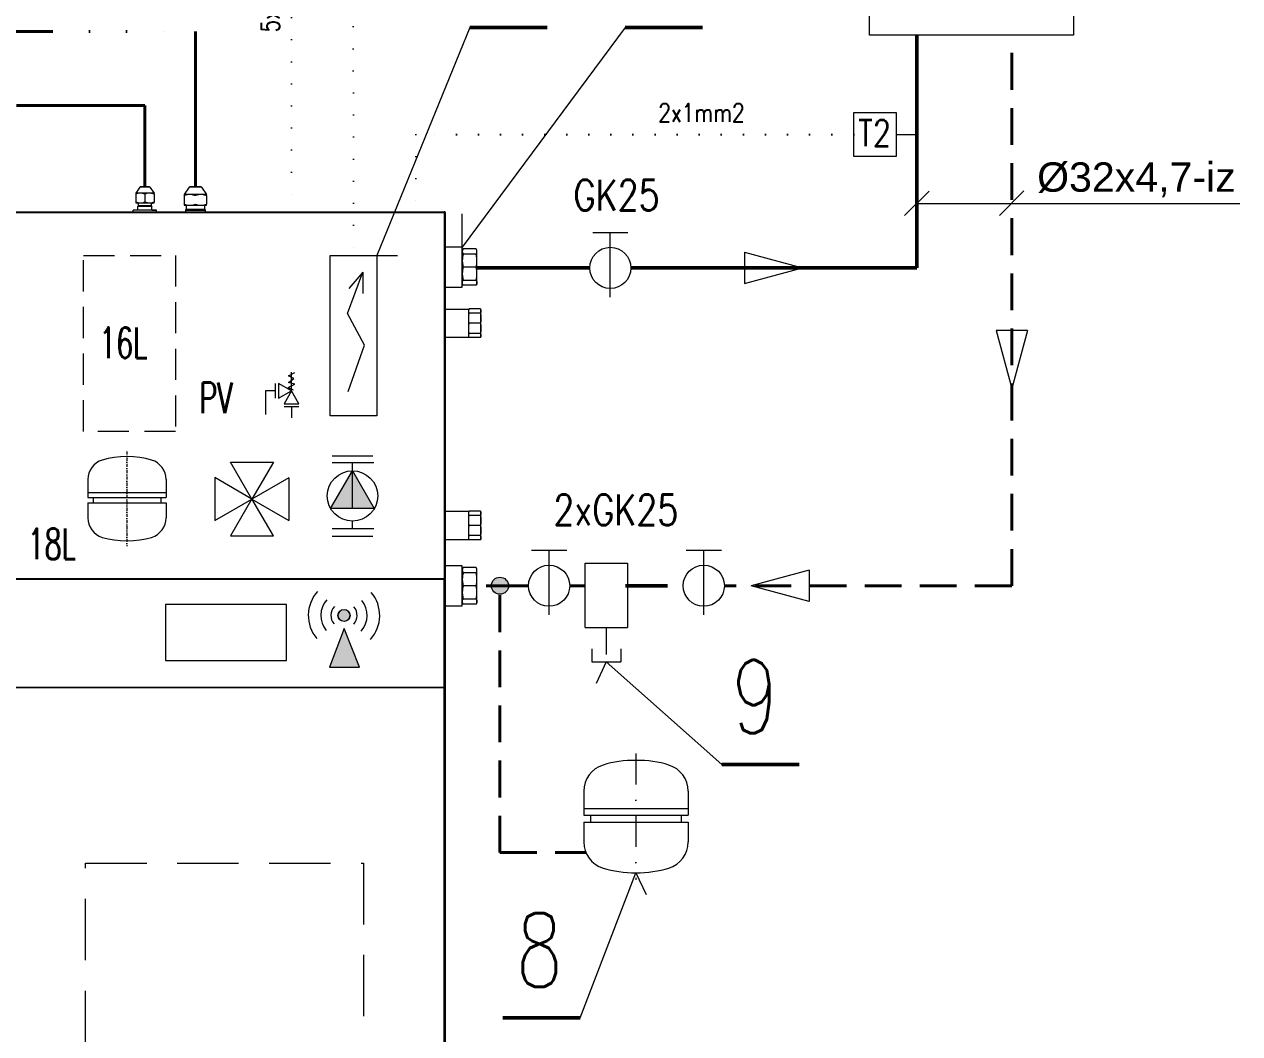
# Model space of a CAD drawing. Header units: millimetres. Extents: x -9498 to 115159, y -2045 to 31741.
# Drawn here: x 50408 to 55368, y 4634 to 8755 of the extents above; entities that cross this region are included whole.
import ezdxf

# ---------------------------------------------------------------- set-up
doc = ezdxf.new("R2010")
doc.units = ezdxf.units.MM
for name, pattern in [('ACAD_ISO06W100', [36, 24, -3, 0, -3, 0, -3, 0, -3]), ('ACAD_ISO07W100', [3, 0, -3]), ('ACAD_ISO11W100', [33, 12, -3, 12, -3, 0, -3]), ('DASH', [75, 50, -25]), ('DASHDOT2', [12.7, 6.35, -3.175, 0, -3.175]), ('DASHED2', [9.525, 6.35, -3.175]), ('ČÁRKOVANÁ3', [7.5, 5, -2.5])]:
    doc.linetypes.add(name, pattern=pattern)
for name, color, linetype, lineweight in [('ARMATURY', 7, 'Continuous', 9), ('H____ZEICHNEN', 7, 'Continuous', 9), ('PISMO-R', 6, 'Continuous', 9), ('PRIEČKY', 7, 'Continuous', 9), ('SPIATOCKA', 5, 'DASHED2', 50), ('STENY', 7, 'Continuous', 9), ('TENKE', 7, 'Continuous', 9), ('vyk-privod', 1, 'Continuous', 50), ('vyk-tc-privod', 175, 'ACAD_ISO06W100', 40), ('vyk-tc-vratka', 30, 'ACAD_ISO11W100', 40), ('vyk-vratka_35°C', 132, 'DASH', 40), ('vyk_POPIS', 7, 'Continuous', 20)]:
    doc.layers.add(name, color=color, linetype=linetype, lineweight=lineweight)
doc.layers.add('PDF2_Geometry', color=7, linetype='Continuous')
doc.layers.add('vyk--TEXT', color=7, linetype='Continuous')
doc.styles.add('ARIAL', font='arial.ttf')
doc.styles.add('ROMANS', font='romans.shx', dxfattribs={"width": 0.65, "height": 100})
doc.styles.add('STYLE4', font='romans.shx', dxfattribs={"width": 0.75, "height": 125})
doc.styles.add('TEXT125', font='romans.shx', dxfattribs={"width": 0.8, "height": 100})

# ---------------------------------------------------------------- blocks, each defined once
blk = doc.blocks.new('predny pohľad 151-A')
at = {"layer": 'PDF2_Geometry', "lineweight": 13}
for points in [[(9772.7, 8562.5), (9772.7, 8561.7), (9773.7, 8561.7), (9773.7, 8562.5), (9773.2, 8562.5), (9772.8, 8562.5), (9772.7, 8562.5), (9772.7, 9060.8), (9772.7, 9061.6), (9773.7, 9061.6), (9773.7, 9060.8), (10372, 9060.8), (10372, 8562.5), (9773.7, 8562.5), (9773.7, 9060.8), (9773.2, 9060.8), (9772.8, 9060.8), (9772.7, 9060.8)], [(9773.7, 9060.8), (9773.7, 9061.3), (9773.7, 9061.6), (9773.7, 9061.8), (10372, 9061.8), (10372, 9061.6), (10372, 9061.3), (10372, 9060.8)], [(10372, 9061.8), (10372, 9061.8)], [(10373, 9060.8), (10373, 8562.5), (10372.9, 8562.5), (10372.5, 8562.5), (10372, 8562.5), (10372, 8561.7), (10373, 8561.7), (10373, 8562.5)], [(10372, 9060.8), (10372, 9060.8)], [(10372, 9060.8), (10372, 9060.8)], [(10372, 9060.8), (10372, 9060.8)], [(10373, 8959.5), (10396.4, 8959.5), (10396.4, 8959.6), (10396.4, 8960), (10396.4, 8960.4), (10396.4, 8961.1), (10396.4, 8962.1), (10396.4, 8963.2), (10396.4, 8964.4), (10396.4, 8965.8), (10396.4, 8967.4), (10396.4, 8969.2), (10396.4, 8971.1), (10396.4, 8973), (10396.4, 8975.1), (10396.4, 8977.3), (10396.4, 8979.6), (10396.4, 8981.8), (10396.4, 8984.2), (10396.4, 8986.6), (10396.4, 8988.9), (10396.4, 8991.2), (10396.4, 8993.5), (10396.4, 8995.8), (10396.4, 8998), (10396.4, 9000.1), (10396.4, 9002), (10396.4, 9003.9), (10396.4, 9005.6), (10396.4, 9007.3), (10396.4, 9008.7), (10396.4, 9010), (10396.4, 9011), (10396.4, 9011.9), (10396.4, 9012.7), (10396.4, 9013.2), (10396.4, 9013.5), (10396.4, 9013.6), (10373, 9013.6)], [(10415.4, 8961.8), (10397.6, 8961.8), (10397.1, 8962.8), (10396.7, 8963.9), (10396.5, 8965.4), (10396.6, 8966.3), (10396.8, 8967.2), (10397.2, 8968.2), (10397.6, 8969), (10415.4, 8969), (10416, 8968), (10416.4, 8966.9), (10416.5, 8965.4), (10416.5, 8964.5), (10416.3, 8963.6), (10415.9, 8962.6), (10415.4, 8961.8), (10416.5, 8963.6), (10416.5, 8963.8), (10416.5, 8964.1), (10416.5, 8964.6), (10416.5, 8965.4), (10416.5, 8966.4), (10416.5, 8967.5), (10416.5, 8968.9), (10416.5, 8970.4), (10416.5, 8972), (10416.5, 8973.9), (10416.5, 8975.8), (10416.5, 8977.9), (10416.5, 8980), (10416.5, 8982.2), (10416.5, 8984.4), (10416.5, 8986.7), (10416.5, 8988.9), (10416.5, 8991.1), (10416.5, 8993.3), (10416.5, 8995.5), (10416.5, 8997.5), (10416.5, 8999.4), (10416.5, 9001.2), (10416.5, 9002.9), (10416.5, 9004.5), (10416.5, 9005.8), (10416.5, 9007), (10416.5, 9007.9), (10416.5, 9008.7), (10416.5, 9009.2), (10416.5, 9009.6), (10416.5, 9009.7), (10415.4, 9011.6)], [(10397.6, 9011.6), (10396.5, 9009.7), (10396.5, 9009.6), (10396.5, 9009.2), (10396.5, 9008.7), (10396.5, 9007.9), (10396.5, 9007), (10396.5, 9005.8), (10396.5, 9004.5), (10396.5, 9002.9), (10396.5, 9001.2), (10396.5, 8999.4), (10396.5, 8997.5), (10396.5, 8995.5), (10396.5, 8993.3), (10396.5, 8991.1), (10396.5, 8988.9), (10396.5, 8986.7), (10396.5, 8984.4), (10396.5, 8982.2), (10396.5, 8980), (10396.5, 8977.9), (10396.5, 8975.8), (10396.5, 8973.9), (10396.5, 8972), (10396.5, 8970.4), (10396.5, 8968.9), (10396.5, 8967.5), (10396.5, 8966.4), (10396.5, 8965.4), (10396.5, 8964.6), (10396.5, 8964.1), (10396.5, 8963.8), (10396.5, 8963.6), (10397.6, 8961.8)], [(10415.4, 9004.3), (10415.9, 9005.2), (10416.3, 9006.1), (10416.5, 9007), (10416.5, 9007.9), (10416.4, 9009.4), (10416, 9010.5), (10415.4, 9011.6), (10397.6, 9011.6), (10397.2, 9010.7), (10396.8, 9009.8), (10396.6, 9008.8), (10396.5, 9007.9), (10396.7, 9006.4), (10397.1, 9005.3), (10397.6, 9004.3)], [(10396.5, 9000.7), (10396.4, 9000.7)], [(10415.4, 8986.7), (10415.9, 8988.8), (10416.3, 8991), (10416.5, 8993.2), (10416.5, 8995.5), (10416.4, 8999.1), (10416, 9001.7), (10415.4, 9004.3), (10397.6, 9004.3), (10397.2, 9002.1), (10396.8, 8999.9), (10396.6, 8997.7), (10396.5, 8995.5), (10396.7, 8991.8), (10397.1, 8989.2), (10397.6, 8986.7)], [(10416.5, 9007.6), (10415.5, 9007.6)], [(10415.4, 8969), (10415.9, 8971.2), (10416.3, 8973.4), (10416.5, 8975.6), (10416.5, 8977.9), (10416.4, 8981.5), (10416, 8984.1), (10415.4, 8986.7), (10397.6, 8986.7), (10397.2, 8984.5), (10396.8, 8982.3), (10396.6, 8980.1), (10396.5, 8977.9), (10396.7, 8974.2), (10397.1, 8971.6), (10397.6, 8969)], [(10396.4, 8972.6), (10396.5, 8972.6)], [(10416.5, 8965.7), (10415.5, 8965.7)], [(10373, 8891.1), (10405.4, 8891.1), (10405.4, 8891.2), (10405.4, 8891.5), (10405.4, 8892), (10405.4, 8892.7), (10405.4, 8893.6), (10405.4, 8894.7), (10405.4, 8896), (10405.4, 8897.4), (10405.4, 8898.9), (10405.4, 8900.6), (10405.4, 8902.4), (10405.4, 8904.2), (10405.4, 8906.2), (10405.4, 8908.1), (10405.4, 8910.1), (10405.4, 8912.1), (10405.4, 8914.1), (10405.4, 8916), (10405.4, 8917.8), (10405.4, 8919.6), (10405.4, 8921.3), (10405.4, 8922.8), (10405.4, 8924.2), (10405.4, 8925.5), (10405.4, 8926.6), (10405.4, 8927.5), (10405.4, 8928.2), (10405.4, 8928.7), (10405.4, 8929), (10405.4, 8929.1), (10373, 8929.1)], [(10405.4, 8928.3), (10405.7, 8929.6), (10405.4, 8928.6)], [(10421.4, 8929.6), (10405.7, 8929.6)], [(10405.4, 8920.9), (10405.7, 8923.9), (10405.4, 8925.2)], [(10405.4, 8907.1), (10405.7, 8910.1), (10405.4, 8913.1)], [(10421.4, 8923.9), (10405.7, 8923.9)], [(10405.4, 8895.1), (10405.7, 8896.3), (10405.4, 8899.4)], [(10421.4, 8910.1), (10405.7, 8910.1)], [(10421.4, 8896.3), (10405.7, 8896.3)], [(10405.4, 8891.6), (10405.7, 8890.6), (10405.4, 8891.9)], [(10421.4, 8890.6), (10405.7, 8890.6)], [(10373, 8616), (10405.4, 8616), (10405.4, 8616), (10405.4, 8616.4), (10405.4, 8616.9), (10405.4, 8617.6), (10405.4, 8618.5), (10405.4, 8619.6), (10405.4, 8620.8), (10405.4, 8622.2), (10405.4, 8623.8), (10405.4, 8625.5), (10405.4, 8627.2), (10405.4, 8629.1), (10405.4, 8631), (10405.4, 8633), (10405.4, 8635), (10405.4, 8636.9), (10405.4, 8638.9), (10405.4, 8640.8), (10405.4, 8642.7), (10405.4, 8644.5), (10405.4, 8646.1), (10405.4, 8647.7), (10405.4, 8649.1), (10405.4, 8650.3), (10405.4, 8651.4), (10405.4, 8652.3), (10405.4, 8653), (10405.4, 8653.6), (10405.4, 8653.9), (10405.4, 8654), (10373, 8654)], [(10405.4, 8653.2), (10405.7, 8654.5), (10405.4, 8653.5)], [(10405.4, 8645.7), (10405.7, 8648.7), (10405.4, 8650)], [(10421.4, 8654.5), (10405.7, 8654.5)], [(10421.4, 8648.7), (10405.7, 8648.7)], [(10405.4, 8631.9), (10405.7, 8635), (10405.4, 8638)], [(10421.4, 8635), (10405.7, 8635)], [(10405.4, 8619.9), (10405.7, 8621.2), (10405.4, 8624.2)], [(10405.4, 8616.4), (10405.7, 8615.5), (10405.4, 8616.7)], [(10421.4, 8621.2), (10405.7, 8621.2)], [(10421.4, 8615.5), (10405.7, 8615.5)], [(10373, 8525.9), (10396.4, 8525.9), (10396.4, 8526), (10396.4, 8526.3), (10396.4, 8526.8), (10396.4, 8527.5), (10396.4, 8528.4), (10396.4, 8529.5), (10396.4, 8530.8), (10396.4, 8532.2), (10396.4, 8533.8), (10396.4, 8535.5), (10396.4, 8537.4), (10396.4, 8539.4), (10396.4, 8541.5), (10396.4, 8543.7), (10396.4, 8545.9), (10396.4, 8548.2), (10396.4, 8550.5), (10396.4, 8552.9), (10396.4, 8555.3), (10396.4, 8557.6), (10396.4, 8559.9), (10396.4, 8562.2), (10396.4, 8564.3), (10396.4, 8566.4), (10396.4, 8568.4), (10396.4, 8570.3), (10396.4, 8572), (10396.4, 8573.6), (10396.4, 8575.1), (10396.4, 8576.3), (10396.4, 8577.4), (10396.4, 8578.3), (10396.4, 8579), (10396.4, 8579.5), (10396.4, 8579.8), (10396.4, 8579.9), (10373, 8579.9)], [(10396.5, 8567), (10396.4, 8567)], [(10397.6, 8577.9), (10396.5, 8576), (10396.5, 8575.9), (10396.5, 8575.6), (10396.5, 8575), (10396.5, 8574.3), (10396.5, 8573.3), (10396.5, 8572.1), (10396.5, 8570.8), (10396.5, 8569.3), (10396.5, 8567.6), (10396.5, 8565.8), (10396.5, 8563.9), (10396.5, 8561.8), (10396.5, 8559.7), (10396.5, 8557.5), (10396.5, 8555.3), (10396.5, 8553), (10396.5, 8550.8), (10396.5, 8548.5), (10396.5, 8546.3), (10396.5, 8544.2), (10396.5, 8542.2), (10396.5, 8540.2), (10396.5, 8538.4), (10396.5, 8536.7), (10396.5, 8535.2), (10396.5, 8533.9), (10396.5, 8532.7), (10396.5, 8531.8), (10396.5, 8531), (10396.5, 8530.4), (10396.5, 8530.1), (10396.5, 8530), (10397.6, 8528.1), (10397.1, 8529.2), (10396.7, 8530.2), (10396.5, 8531.8), (10396.6, 8532.7), (10396.8, 8533.6), (10397.2, 8534.5), (10397.6, 8535.4), (10415.4, 8535.4), (10416, 8534.3), (10416.4, 8533.3), (10416.5, 8531.8), (10416.5, 8530.8), (10416.3, 8529.9), (10415.9, 8529), (10415.4, 8528.1), (10397.6, 8528.1)], [(10415.4, 8570.6), (10415.9, 8571.5), (10416.3, 8572.4), (10416.5, 8573.3), (10416.5, 8574.3), (10416.4, 8575.8), (10416, 8576.9), (10415.4, 8577.9), (10397.6, 8577.9), (10397.2, 8577), (10396.8, 8576.1), (10396.6, 8575.2), (10396.5, 8574.3), (10396.7, 8572.8), (10397.1, 8571.7), (10397.6, 8570.6)], [(10415.4, 8553), (10415.9, 8555.2), (10416.3, 8557.4), (10416.5, 8559.6), (10416.5, 8561.8), (10416.4, 8565.4), (10416, 8568.1), (10415.4, 8570.6), (10397.6, 8570.6), (10397.2, 8568.5), (10396.8, 8566.3), (10396.6, 8564), (10396.5, 8561.8), (10396.7, 8558.2), (10397.1, 8555.6), (10397.6, 8553)], [(10415.4, 8528.1), (10416.5, 8530), (10416.5, 8530.1), (10416.5, 8530.4), (10416.5, 8531), (10416.5, 8531.8), (10416.5, 8532.7), (10416.5, 8533.9), (10416.5, 8535.2), (10416.5, 8536.7), (10416.5, 8538.4), (10416.5, 8540.2), (10416.5, 8542.2), (10416.5, 8544.2), (10416.5, 8546.3), (10416.5, 8548.5), (10416.5, 8550.8), (10416.5, 8553), (10416.5, 8555.3), (10416.5, 8557.5), (10416.5, 8559.7), (10416.5, 8561.8), (10416.5, 8563.9), (10416.5, 8565.8), (10416.5, 8567.6), (10416.5, 8569.3), (10416.5, 8570.8), (10416.5, 8572.1), (10416.5, 8573.3), (10416.5, 8574.3), (10416.5, 8575), (10416.5, 8575.6), (10416.5, 8575.9), (10416.5, 8576), (10415.4, 8577.9)], [(10416.5, 8574), (10415.5, 8574)], [(10372, 8562.5), (10372, 8562), (10372, 8561.7), (10372, 8561.5), (9773.7, 8561.5), (9773.7, 8561.7), (9773.7, 8562), (9773.7, 8562.5)], [(10372, 8414.1), (10372, 8562.5)], [(10372, 8562.5), (10372, 8562.5)], [(10372, 8562.5), (10372, 8562.5)], [(10373, 8561.7), (10373, 8414.9)], [(10415.4, 8535.4), (10415.9, 8537.6), (10416.3, 8539.8), (10416.5, 8542), (10416.5, 8544.2), (10416.4, 8547.9), (10416, 8550.4), (10415.4, 8553), (10397.6, 8553), (10397.2, 8550.8), (10396.8, 8548.7), (10396.6, 8546.4), (10396.5, 8544.2), (10396.7, 8540.6), (10397.1, 8538), (10397.6, 8535.4)], [(10396.4, 8539), (10396.5, 8539)], [(10416.5, 8532.1), (10415.5, 8532.1)], [(9773.7, 8414.1), (9773.7, 8414.6), (9773.7, 8415), (9773.7, 8415.1), (10372, 8415.1), (10372, 8415), (10372, 8414.6), (10372, 8414.1)], [(10373, 8414.1), (10372.9, 8414.1), (10372.5, 8414.1), (10372, 8414.1), (10372, 8414.9), (10373, 8414.9), (10373, 8414.1), (10373, 7216.5), (10372.9, 7216.5), (10372.5, 7216.5), (10372, 7216.5), (10372, 7216), (10372, 7215.6), (10372, 7215.5), (9773.7, 7215.5), (9773.7, 7215.6), (9773.7, 7216), (9773.7, 7216.5)], [(10372, 8414.1), (10372, 8414.1)], [(10372, 8414.1), (10372, 8414.1)], [(10372, 8414.1), (10372, 8414.1)]]:
    blk.add_lwpolyline(points, dxfattribs=at)
for points in [[(10373, 9061.6), (10372, 9061.6), (10372, 9060.8), (10372.5, 9060.8), (10372.9, 9060.8), (10373, 9060.8)], [(10421.8, 8926.8), (10421.8, 8927.5), (10421.8, 8928), (10421.8, 8928.1), (10421.4, 8929.6), (10421.7, 8928.2)], [(10421.8, 8917), (10421.8, 8918.8), (10421.8, 8920.5), (10421.8, 8922.1), (10421.8, 8923.5), (10421.8, 8924.8), (10421.8, 8925.9), (10421.8, 8926.7), (10421.7, 8925.3), (10421.4, 8923.9), (10421.7, 8920.5)], [(10421.8, 8903.2), (10421.8, 8905.1), (10421.8, 8907.1), (10421.8, 8909.1), (10421.8, 8911.1), (10421.8, 8913.1), (10421.8, 8915.1), (10421.8, 8917), (10421.7, 8913.6), (10421.4, 8910.1), (10421.7, 8906.7)], [(10421.8, 8903.2), (10421.7, 8899.8), (10421.4, 8896.3), (10421.7, 8894.9), (10421.8, 8893.5), (10421.8, 8894.3), (10421.8, 8895.4), (10421.8, 8896.7), (10421.8, 8898.1), (10421.8, 8899.7), (10421.8, 8901.4)], [(10421.4, 8890.6), (10421.8, 8892.1), (10421.8, 8892.2), (10421.8, 8892.7), (10421.8, 8893.5), (10421.7, 8892)], [(10421.8, 8651.6), (10421.8, 8652.4), (10421.8, 8652.8), (10421.8, 8653), (10421.4, 8654.5), (10421.7, 8653)], [(10421.8, 8641.8), (10421.8, 8643.7), (10421.8, 8645.4), (10421.8, 8647), (10421.8, 8648.4), (10421.8, 8649.6), (10421.8, 8650.7), (10421.8, 8651.6), (10421.7, 8650.2), (10421.4, 8648.7), (10421.7, 8645.3)], [(10421.8, 8628.1), (10421.8, 8630), (10421.8, 8632), (10421.8, 8634), (10421.8, 8636), (10421.8, 8638), (10421.8, 8640), (10421.8, 8641.8), (10421.7, 8638.4), (10421.4, 8635), (10421.7, 8631.5)], [(10421.8, 8628.1), (10421.7, 8624.6), (10421.4, 8621.2), (10421.7, 8619.8), (10421.8, 8618.3), (10421.8, 8619.2), (10421.8, 8620.3), (10421.8, 8621.5), (10421.8, 8623), (10421.8, 8624.5), (10421.8, 8626.3)], [(10421.4, 8615.5), (10421.8, 8617), (10421.8, 8617.1), (10421.8, 8617.6), (10421.8, 8618.3), (10421.7, 8616.9)], [(9992.7, 8527.6), (9992.7, 8451.4), (10157.4, 8451.4), (10157.4, 8527.6)], [(9773.7, 8414.1), (9773.7, 7216.5), (10372, 7216.5), (10372, 8414.1)]]:
    blk.add_lwpolyline(points, close=True, dxfattribs=at)
blk.add_open_spline([(10372.6, 9061.6), (10372.5, 9061.7), (10372.2, 9061.8), (10372, 9061.8)], degree=3, dxfattribs=at)

msp = doc.modelspace()

# ---------------------------------------------------------------- hatches: boundary and pattern name
at = {"layer": 'ARMATURY', "ltscale": 2}
msp.add_hatch(color=256, dxfattribs=at).paths.add_polyline_path([(51747.383, 6932.31), (51658.342, 6778.086), (51836.425, 6778.086)])
at = {"layer": 'TENKE'}
h = msp.add_hatch(color=256, dxfattribs=at)
h.paths.add_polyline_path([(52349.135, 6497.797, 0.41421356), (52314.135, 6462.797), (52349.135, 6462.797)])
h.paths.add_polyline_path([(52349.135, 6497.797), (52349.135, 6427.797, 0.41421356), (52384.135, 6462.797, 0.41421356)])
h.paths.add_polyline_path([(52349.135, 6462.797), (52314.135, 6462.797, 0.41421356), (52349.135, 6427.797)])
at = {"layer": 'TENKE', "ltscale": 50}
h = msp.add_hatch(color=256, dxfattribs=at)
h.dxf.hatch_style = 1
h.paths.add_polyline_path([(51737.482, 6341.646, 1), (51688.148, 6341.646, 1)])
h.paths.add_polyline_path([(51712.815, 6288.239), (51654.229, 6130.072), (51775.512, 6130.072)])

# ---------------------------------------------------------------- linework, layer by layer
at = {"color": 0, "linetype": 'ACAD_ISO07W100', "ltscale": 30}
msp.add_line((53793.17, 8305.472, -7.018), (52005.961, 8305.472, -1.925), dxfattribs=at)
at = {"layer": 'ARMATURY'}
for p, q in [((52871.463, 7904.058, -0.773), (52727.719, 7904.058, -0.773)), ((51498.602, 7258.601, -0.773), (51498.602, 7334.99, -0.773)), ((51392.602, 7258.67, -0.773), (51392.602, 7162.331, -0.773)), ((51432.61, 7258.67, -0.773), (51392.602, 7258.67, -0.773)), ((51432.61, 7228.273, -0.773), (51432.61, 7289.068, -0.773)), ((51497.896, 7258.67, -0.773), (51445.246, 7289.068, -0.773)), ((51445.246, 7289.068, -0.773), (51445.246, 7228.273, -0.773)), ((51445.246, 7228.273, -0.773), (51497.896, 7258.67, -0.773)), ((51498.602, 7258.601, -0.773), (51468.205, 7205.951, -0.773)), ((51485.44, 7272.313, -0.773), (51511.765, 7285.476, -0.773)), ((51485.44, 7272.313, -0.773), (51505.817, 7262.124, -0.773)), ((51529, 7205.951, -0.773), (51498.602, 7258.601, -0.773)), ((51468.205, 7205.951, -0.773), (51529, 7205.951, -0.773)), ((51529, 7193.315, -0.773), (51468.205, 7193.315, -0.773)), ((51498.602, 7193.315, -0.773), (51498.602, 7148.866, -0.773)), ((52621.736, 6606.559, -0.773), (52477.992, 6606.559, -0.773)), ((53252.953, 6606.559, -0.773), (53109.209, 6606.559, -0.773))]:
    msp.add_line(p, q, dxfattribs=at)
at = {"layer": 'ARMATURY', "ltscale": 2}
for p, q in [((52799.591, 7641.287, -0.773), (52799.591, 7904.058, -0.773)), ((51664.889, 6993.364, -0.773), (51829.877, 6993.364, -0.773)), ((51834.591, 6963.971, -0.773), (51664.889, 6963.971, -0.773)), ((51834.591, 6695.017, -0.773), (51664.889, 6695.017, -0.773)), ((51664.889, 6665.624, -0.773), (51829.877, 6665.624, -0.773)), ((52549.864, 6343.788, -0.773), (52549.864, 6606.559, -0.773)), ((53181.081, 6343.788, -0.773), (53181.081, 6606.559, -0.773)), ((52783.328, 6292.648, -1.216), (52783.328, 6181.565, -1.216)), ((52724.726, 6205.36, -1.216), (52724.726, 6152.694, -1.216)), ((52841.93, 6205.36, -1.216), (52841.93, 6152.694, -1.216)), ((52724.726, 6152.694, -1.216), (52841.93, 6152.694, -1.216))]:
    msp.add_line(p, q, dxfattribs=at)
at = {"layer": 'ARMATURY', "ltscale": 2, "elevation": -0.773}
msp.add_lwpolyline([(51747.383, 6932.31), (51836.425, 6778.086), (51658.342, 6778.086)], close=True, dxfattribs=at)
at = {"layer": 'ARMATURY'}
for centre in [(52799.591, 7760.297, -0.773), (52549.864, 6462.797, -0.773), (53181.081, 6462.797, -0.773)]:
    msp.add_circle(centre, 84, dxfattribs=at)
at = {"layer": 'ARMATURY', "ltscale": 2}
msp.add_circle((51747.383, 6829.494, -0.773), 102.816, dxfattribs=at)
at = {"layer": 'H____ZEICHNEN'}
for p, q in [((51249.788, 6967.057, -0.773), (51424.379, 6967.057, -0.773)), ((51337.083, 6815.857, -0.773), (51249.788, 6967.057, -0.773)), ((51424.379, 6967.057, -0.773), (51337.083, 6815.857, -0.773)), ((51747.383, 6778.086, -0.773), (51747.383, 6963.971, -0.773)), ((51185.21, 6904.042, -0.773), (51185.21, 6729.451, -0.773)), ((51336.41, 6816.746, -0.773), (51185.21, 6904.042, -0.773)), ((51488.283, 6903.152, -0.773), (51337.083, 6815.857, -0.773)), ((51488.283, 6903.152, -0.773), (51488.283, 6728.561, -0.773)), ((51185.21, 6729.451, -0.773), (51336.41, 6816.746, -0.773)), ((51337.083, 6817.636, -0.773), (51249.788, 6666.436, -0.773)), ((51424.379, 6666.436, -0.773), (51337.083, 6817.636, -0.773)), ((51337.083, 6815.857, -0.773), (51488.283, 6728.561, -0.773)), ((51747.383, 6695.017, -0.773), (51747.383, 6726.678, -0.773)), ((51249.788, 6666.436, -0.773), (51424.379, 6666.436, -0.773))]:
    msp.add_line(p, q, dxfattribs=at)
at = {"layer": 'PISMO-R', "color": 0}
for p, q in [((52226.15, 8742.216, -0.773), (51847.322, 7811.473, -0.773)), ((52860.082, 8742.216, -0.773), (52195.142, 7844.403, -0.773)), ((54000.688, 7973.651, -8.427), (54100.688, 8073.651, -8.427)), ((54387.822, 7974.768, -6.343), (54487.822, 8074.768, -6.343)), ((54050.688, 8023.651, -8.427), (55368.11, 8023.623, -11.016)), ((53254.196, 5733.212, -1.636), (52783.328, 6152.694, -1.216)), ((52676.241, 4698.914, -0.983), (52904.12, 5290.926, -0.773))]:
    msp.add_line(p, q, dxfattribs=at)
at = {"layer": 'SPIATOCKA', "ltscale": 50}
msp.add_line((53032.406, 6462.797, -0.773), (52861.976, 6462.797, -0.773), dxfattribs=at)
at = {"layer": 'STENY', "ltscale": 2}
for p, q in [((53966.621, 8305.015, -7.018), (54050.688, 8305.015, -7.018)), ((50667.488, 6895.962, -0.773), (50667.488, 6822.437, -0.773)), ((50986.688, 6895.962, -0.773), (50986.688, 6822.437, -0.773)), ((50667.488, 6843.437, -0.773), (50986.688, 6843.437, -0.773)), ((50667.488, 6822.437, -0.773), (50986.688, 6822.437, -0.773)), ((50667.488, 6801.437, -0.773), (50986.688, 6801.437, -0.773)), ((50667.488, 6801.437, -0.773), (50667.488, 6740.512, -0.773)), ((50688.488, 6822.437, -0.773), (50688.488, 6801.437, -0.773)), ((50965.688, 6822.437, -0.773), (50965.688, 6801.437, -0.773)), ((50986.688, 6801.437, -0.773), (50986.688, 6740.512, -0.773)), ((52691.32, 5624.16, -0.773), (52691.32, 5526.126, -0.773)), ((53116.92, 5624.16, -0.773), (53116.92, 5526.126, -0.773)), ((52691.32, 5554.126, -0.773), (53116.92, 5554.126, -0.773)), ((52691.32, 5526.126, -0.773), (53116.92, 5526.126, -0.773)), ((52719.32, 5526.126, -0.773), (52719.32, 5498.126, -0.773)), ((53088.92, 5526.126, -0.773), (53088.92, 5498.126, -0.773)), ((52691.32, 5498.126, -0.773), (53116.92, 5498.126, -0.773)), ((52691.32, 5498.126, -0.773), (52691.32, 5416.893, -0.773)), ((53116.92, 5498.126, -0.773), (53116.92, 5416.893, -0.773))]:
    msp.add_line(p, q, dxfattribs=at)
at = {"layer": 'STENY'}
for p, q in [((50879.868, 8089.931, -0.773), (50863.038, 8065.437, -0.773)), ((50920.837, 8089.931, -0.773), (50879.868, 8089.931, -0.773)), ((50917.639, 8091.614, -0.773), (50883.067, 8091.614, -0.773)), ((50920.837, 8089.931, -0.773), (50937.668, 8065.437, -0.773)), ((51081.375, 8089.451, -0.773), (51060.956, 8059.734, -0.773)), ((51131.08, 8089.451, -0.773), (51081.375, 8089.451, -0.773)), ((51127.2, 8091.493, -0.773), (51085.256, 8091.493, -0.773)), ((51131.08, 8089.451, -0.773), (51151.5, 8059.734, -0.773)), ((50937.668, 8065.437, -0.773), (50863.038, 8065.437, -0.773)), ((50863.276, 8065.437, -0.773), (50863.038, 8065.3, -0.773)), ((50863.038, 8065.3, -0.773), (50863.038, 8061.967, -0.773)), ((50863.038, 8061.967, -0.773), (50863.038, 8029.162, -0.773)), ((50900.353, 8061.967, -0.773), (50900.353, 8029.162, -0.773)), ((50937.43, 8065.437, -0.773), (50937.668, 8065.3, -0.773)), ((50937.668, 8061.967, -0.773), (50937.668, 8065.3, -0.773)), ((50937.668, 8061.967, -0.773), (50937.668, 8029.162, -0.773)), ((51060.956, 8059.734, -0.773), (51060.665, 8059.566, -0.773)), ((51060.665, 8059.566, -0.773), (51060.665, 8055.497, -0.773)), ((51060.665, 8055.497, -0.773), (51060.665, 8020.063, -0.773)), ((51151.5, 8059.734, -0.773), (51060.956, 8059.734, -0.773)), ((51151.5, 8059.734, -0.773), (51151.79, 8059.566, -0.773)), ((51151.79, 8055.497, -0.773), (51151.79, 8059.566, -0.773)), ((51151.79, 8055.497, -0.773), (51151.79, 8020.063, -0.773)), ((50871.665, 7995.414, -0.773), (50852.903, 7995.404, -0.773)), ((50947.802, 7995.404, -0.773), (50852.903, 7995.404, -0.773)), ((50852.903, 7990.364, -0.773), (50852.903, 7995.404, -0.773)), ((50863.038, 8029.162, -0.773), (50863.038, 8025.829, -0.773)), ((50863.228, 8025.72, -0.773), (50863.038, 8025.829, -0.773)), ((50863.228, 8025.72, -0.773), (50937.478, 8025.72, -0.773)), ((50873.564, 8014.041, -0.773), (50871.665, 8011.207, -0.773)), ((50929.04, 8011.207, -0.773), (50871.665, 8011.207, -0.773)), ((50871.665, 7995.404, -0.773), (50871.665, 8011.207, -0.773)), ((50929.04, 7995.414, -0.773), (50871.665, 7995.414, -0.773)), ((50873.564, 8014.041, -0.773), (50873.564, 8025.72, -0.773)), ((50927.142, 8014.041, -0.773), (50873.564, 8014.041, -0.773)), ((50927.142, 8014.041, -0.773), (50927.142, 8025.72, -0.773)), ((50927.142, 8014.041, -0.773), (50929.04, 8011.207, -0.773)), ((50929.04, 7995.404, -0.773), (50929.04, 8011.207, -0.773)), ((50929.04, 7995.414, -0.773), (50947.802, 7995.404, -0.773)), ((50937.478, 8025.72, -0.773), (50937.668, 8025.829, -0.773)), ((50937.668, 8025.829, -0.773), (50937.668, 8029.162, -0.773)), ((50947.802, 7990.364, -0.773), (50947.802, 7995.404, -0.773)), ((51060.665, 8020.063, -0.773), (51060.665, 8015.993, -0.773)), ((51060.897, 8015.859, -0.773), (51060.665, 8015.993, -0.773)), ((51060.897, 8015.859, -0.773), (51151.558, 8015.859, -0.773)), ((51068.723, 7999.589, -0.773), (51065.728, 7995.946, -0.773)), ((51065.728, 7995.946, -0.773), (51146.728, 7995.946, -0.773)), ((51065.728, 7995.946, -0.773), (51065.728, 7990.364, -0.773)), ((51068.723, 8015.859, -0.773), (51068.723, 7999.589, -0.773)), ((51068.723, 7999.589, -0.773), (51143.732, 7999.589, -0.773)), ((51143.732, 8015.859, -0.773), (51143.732, 7999.589, -0.773)), ((51143.732, 7999.589, -0.773), (51146.728, 7995.946, -0.773)), ((51146.728, 7995.946, -0.773), (51146.728, 7990.364, -0.773)), ((51151.558, 8015.859, -0.773), (51151.79, 8015.993, -0.773)), ((51151.79, 8015.993, -0.773), (51151.79, 8020.063, -0.773))]:
    msp.add_line(p, q, dxfattribs=at)
at = {"layer": 'STENY', "linetype": 'DASHDOT2', "ltscale": 2}
msp.add_line((50827.088, 7011.437, -0.773), (50827.088, 6625.037, -0.773), dxfattribs=at)
at = {"layer": 'STENY', "linetype": 'DASHDOT2', "ltscale": 20}
msp.add_line((52904.12, 5778.126, -0.773), (52904.12, 5262.926, -0.773), dxfattribs=at)
at = {"layer": 'STENY'}
for centre, radius, start, end in [((50883.067, 8087.734, -0.773), 3.881, 90, 145.505859), ((50917.639, 8087.734, -0.773), 3.881, 34.494141, 90), ((51085.256, 8086.785, -0.773), 4.708, 90, 145.505859), ((51127.2, 8086.785, -0.773), 4.708, 34.494141, 90), ((50886.934, 7990.714, -0.773), 75.154, 103.51484, 108.540007), ((50882.18, 8010.925, -0.773), 54.391, 92.795053, 103.62144), ((50881.68, 8015.248, -0.773), 50.05, 79.836059, 92.464768), ((50879.599, 8002.861, -0.773), 62.61, 74.371321, 79.961514), ((50876.025, 7989.391, -0.773), 76.545, 71.468454, 74.511099), ((50924.249, 7990.714, -0.773), 75.154, 103.51484, 108.540007), ((50919.495, 8010.925, -0.773), 54.391, 92.795053, 103.62144), ((50918.995, 8015.248, -0.773), 50.05, 79.836059, 92.464768), ((50916.914, 8002.861, -0.773), 62.61, 74.371321, 79.961514), ((50913.34, 7989.391, -0.773), 76.545, 71.468454, 74.511099), ((51089.843, 7968.495, -0.773), 91.765, 103.51484, 108.540007), ((51084.039, 7993.173, -0.773), 66.413, 92.795053, 103.62144), ((51083.428, 7998.452, -0.773), 61.112, 79.836059, 92.464768), ((51080.887, 7983.327, -0.773), 76.448, 74.371321, 79.961514), ((51076.523, 7966.88, -0.773), 93.463, 71.468454, 74.511099), ((51135.406, 7968.495, -0.773), 91.765, 103.51484, 108.540007), ((51129.601, 7993.173, -0.773), 66.413, 92.795053, 103.62144), ((51128.991, 7998.452, -0.773), 61.112, 79.836059, 92.464768), ((51126.449, 7983.327, -0.773), 76.448, 74.371321, 79.961514), ((51122.085, 7966.88, -0.773), 93.463, 71.468454, 74.511099), ((50887.366, 8101.738, -0.773), 76.545, 251.468454, 254.511099), ((50883.791, 8088.268, -0.773), 62.61, 254.371321, 259.961514), ((50881.71, 8075.881, -0.773), 50.05, 259.836059, 272.464768), ((50881.21, 8080.204, -0.773), 54.391, 272.795053, 283.62144), ((50876.456, 8100.416, -0.773), 75.154, 283.51484, 288.540007), ((50924.681, 8101.738, -0.773), 76.545, 251.468454, 254.511099), ((50921.106, 8088.268, -0.773), 62.61, 254.371321, 259.961514), ((50919.025, 8075.881, -0.773), 50.05, 259.836059, 272.464768), ((50918.525, 8080.204, -0.773), 54.391, 272.795053, 283.62144), ((50892.618, 8185.329, -0.773), 165.401, 282.047947, 285.207683), ((50913.771, 8100.416, -0.773), 75.154, 283.51484, 288.540007), ((51090.37, 8108.679, -0.773), 93.463, 251.468454, 254.511099), ((51086.006, 8092.232, -0.773), 76.448, 254.371321, 259.961514), ((51083.464, 8077.107, -0.773), 61.112, 259.836059, 272.464768), ((51082.854, 8082.386, -0.773), 66.413, 272.795053, 283.62144), ((51077.05, 8107.065, -0.773), 91.765, 283.51484, 288.540007), ((51135.933, 8108.679, -0.773), 93.463, 251.468454, 254.511099), ((51131.568, 8092.232, -0.773), 76.448, 254.371321, 259.961514), ((51129.027, 8077.107, -0.773), 61.112, 259.836059, 272.464768), ((51128.417, 8082.386, -0.773), 66.413, 272.795053, 283.62144), ((51122.612, 8107.065, -0.773), 91.765, 283.51484, 288.540007)]:
    msp.add_arc(centre, radius, start, end, dxfattribs=at)
at = {"layer": 'STENY', "ltscale": 2}
for centre, radius, start, end in [((50751.488, 6895.962, -0.773), 84, 107.412571, 180), ((50902.688, 6895.962, -0.773), 84, 0, 72.587429), ((50751.488, 6740.512, -0.773), 84, 180, 252.587429), ((50902.688, 6740.512, -0.773), 84, 287.412571, 0), ((52803.32, 5624.16, -0.773), 112, 107.412571, 180), ((53004.92, 5624.16, -0.773), 112, 0, 72.587429), ((52803.32, 5416.893, -0.773), 112, 180, 252.587429), ((53004.92, 5416.893, -0.773), 112, 287.412571, 0)]:
    msp.add_arc(centre, radius, start, end, dxfattribs=at)
for centre, major_axis, start_param, end_param in [((50827.088, 6906.437, -0.773), (-180.356, 0), 4.11975656, 5.3050214), ((50827.088, 6730.037, -0.773), (-180.356, 0), 7.26134921, 8.44661406), ((52904.12, 5638.126, -0.773), (-240.474, 0), 4.11975656, 5.3050214), ((52904.12, 5402.926, -0.773), (-240.474, 0), 7.26134921, 8.44661406)]:
    msp.add_ellipse(centre, major_axis=major_axis, ratio=0.46574643, start_param=start_param, end_param=end_param, dxfattribs=at)
at = {"layer": 'TENKE', "color": 7, "linetype": 'ACAD_ISO07W100', "ltscale": 30}
for p, q in [((51498.033, 10584.291, -0.773), (51498.033, 7986.135, -0.773)), ((51748.115, 10367.038, -0.773), (51751.997, 7811.473, -0.773)), ((52005.961, 8305.521, -0.773), (52005.961, 7986.721, -0.773)), ((52005.961, 8305.472, -0.773), (52005.961, 7986.135, -0.773))]:
    msp.add_line(p, q, dxfattribs=at)
at = {"layer": 'TENKE', "ltscale": 50}
for p, q in [((52195.142, 7844.403, -0.773), (52195.142, 7981.605, -0.773)), ((51486.116, 7319.827, -0.773), (51511.594, 7333.258, -0.773)), ((51507.983, 7308.2, -0.773), (51486.116, 7319.827, -0.773)), ((51486.518, 7291.962, -0.773), (51507.983, 7308.2, -0.773)), ((51511.765, 7285.476, -0.773), (51486.518, 7291.962, -0.773)), ((51712.815, 6288.239, -0.773), (51654.229, 6130.072, -0.773)), ((51775.512, 6130.072, -0.773), (51712.815, 6288.239, -0.773)), ((52783.328, 6152.694, -1.216), (52742.006, 6063.873, -1.636)), ((51654.229, 6130.072, -0.773), (51775.512, 6130.072, -0.773)), ((52904.12, 5290.926, -0.773), (52945.442, 5202.106, -1.193))]:
    msp.add_line(p, q, dxfattribs=at)
at = {"layer": 'TENKE'}
for p, q in [((51847.322, 7811.473, -0.773), (51930.531, 7811.473, -0.773)), ((53347.391, 7824.138, -0.773), (53583.995, 7760.297, -0.773)), ((53347.391, 7824.138, -0.773), (53347.391, 7696.455, -0.773)), ((51726.976, 7574.051, -0.773), (51789.143, 7743.027, -0.773)), ((51789.143, 7743.027, -0.773), (51732.777, 7676.792, -0.773)), ((51789.143, 7743.027, -0.773), (51789.143, 7656.054, -0.773)), ((53347.391, 7696.455, -0.773), (53583.995, 7760.297, -0.773)), ((51796.602, 7444.834, -0.773), (51726.976, 7574.051, -0.773)), ((54373.981, 7504.517, -2.477), (54437.822, 7267.913, -2.477)), ((54501.663, 7504.517, -2.477), (54373.981, 7504.517, -2.477)), ((54501.663, 7504.517, -2.477), (54437.822, 7267.913, -2.477)), ((51729.462, 7255.979, -0.773), (51796.602, 7444.834, -0.773)), ((53611.652, 6526.639, -0.773), (53375.049, 6462.798, -0.773)), ((53611.652, 6526.639, -0.773), (53611.652, 6398.956, -0.773)), ((53611.652, 6398.956, -0.773), (53375.049, 6462.798, -0.773)), ((52697.001, 6292.648, -1.216), (52869.655, 6292.648, -1.216))]:
    msp.add_line(p, q, dxfattribs=at)
for points, elevation in [([(54689.976, 8710.108), (53857.43, 8710.108), (53857.43, 9296.459), (54689.976, 9296.459)], -10.665), ([(53793.17, 8394.892), (53966.621, 8394.892), (53966.621, 8215.139), (53793.17, 8215.139)], -7.018), ([(51656.672, 7811.473), (51847.322, 7811.473), (51847.322, 7156.577), (51656.672, 7156.577)], -0.773)]:
    msp.add_lwpolyline(points, close=True, dxfattribs=dict(at, elevation=elevation))
at = {"layer": 'TENKE', "linetype": 'DASHED2', "ltscale": 20, "elevation": -0.773}
msp.add_lwpolyline([(50649.026, 7811.473), (51025.273, 7811.473), (51025.273, 7092.86), (50649.026, 7092.86)], close=True, dxfattribs=at)
at = {"layer": 'TENKE', "elevation": -1.216}
msp.add_lwpolyline([(52697.001, 6292.648), (52697.001, 6554.931), (52869.655, 6554.931), (52869.655, 6292.648)], dxfattribs=at)
at = {"layer": 'TENKE', "linetype": 'ČÁRKOVANÁ3', "ltscale": 50, "elevation": -0.773}
msp.add_lwpolyline([(50657.503, 5330.564), (51791.719, 5330.564), (51791.719, 3059.753), (50657.503, 3059.753)], close=True, dxfattribs=at)
at = {"layer": 'TENKE'}
msp.add_circle((52349.135, 6462.797, -0.773), 35, dxfattribs=at)
at = {"layer": 'TENKE', "ltscale": 50}
msp.add_circle((51712.815, 6341.646, -0.773), 24.667, dxfattribs=at)
for radius, start, end in [(145.842, 137.637239, 220.263813), (94.56, 137.637239, 220.263813), (94.56, 317.637239, 40.263813), (145.842, 317.637239, 40.263813), (53.407, 137.637239, 220.263813), (24.667, 137.637239, 220.263813), (24.667, 317.637239, 40.263813), (53.407, 317.637239, 40.263813)]:
    msp.add_arc((51712.815, 6341.646, -0.773), radius, start, end, dxfattribs=at)
at = {"layer": 'vyk-privod', "ltscale": 2}
for p, q in [((52541.733, 8742.216, -0.773), (52226.15, 8742.216, -0.773)), ((53175.665, 8742.216, -0.773), (52860.082, 8742.216, -0.773)), ((54050.688, 7760.297, -4.714), (54050.688, 8710.108, -8.731)), ((53569.778, 5733.212, -1.636), (53254.196, 5733.212, -1.636)), ((52360.659, 4698.914, -0.983), (52676.241, 4698.914, -0.983))]:
    msp.add_line(p, q, dxfattribs=at)
at = {"layer": 'vyk-privod'}
for p, q in [((52442.639, 7760.297, -0.773), (52255.626, 7760.297, -0.773)), ((52715.591, 7760.297, -0.773), (52442.639, 7760.297, -0.773)), ((54050.688, 7760.297, -0.773), (52883.591, 7760.297, -0.773))]:
    msp.add_line(p, q, dxfattribs=at)
at = {"layer": 'vyk-tc-privod', "ltscale": 50}
for p, q in [((49324.448, 8725.219, -1.26), (51106.228, 8725.219, -1.26)), ((51106.228, 8091.493, -0.773), (51106.228, 8725.219, -0.773))]:
    msp.add_line(p, q, dxfattribs=at)
at = {"layer": 'vyk-tc-vratka', "ltscale": 50}
for p, q in [((49626.326, 8423.341, -1.26), (50900.353, 8423.341, -1.26)), ((50900.353, 8091.614, -0.773), (50900.353, 8423.341, -0.773))]:
    msp.add_line(p, q, dxfattribs=at)
at = {"layer": 'vyk-vratka_35°C', "ltscale": 3}
for p, q in [((54437.822, 6462.797, -0.773), (54437.822, 8710.108, -8.787)), ((52442.643, 6462.797, -0.773), (52255.626, 6462.797, -0.773)), ((52349.135, 5373.942, -0.724), (52349.135, 6462.797, -0.773)), ((52465.864, 6462.797, -0.773), (52442.643, 6462.797, -0.773)), ((52697.001, 6462.797, -0.773), (52633.864, 6462.797, -0.773)), ((53032.406, 6462.797, -0.866), (52869.655, 6462.797, -0.777)), ((54437.822, 6462.797, -0.773), (53265.081, 6462.797, -0.773)), ((52349.135, 5373.942, -1.054), (52699.883, 5373.942, -1.083))]:
    msp.add_line(p, q, dxfattribs=at)

# ---------------------------------------------------------------- block references
at = {"xscale": 3, "yscale": 3, "zscale": 3}
msp.add_blockref('predny pohľad 151-A', (21006.006, -19196.264, -0.773), dxfattribs=at)

# ---------------------------------------------------------------- texts
at = {"layer": 'ARMATURY', "color": 0, "linetype": 'ByBlock', "ltscale": 2, "style": 'STYLE4', "width": 0.8}
for s, p in [('GK25', (52649.4, 7994.967, -1.26)), ('2xGK25', (52567.156, 6710.193, -1.26))]:
    msp.add_text(s, height=125, dxfattribs=at).set_placement(p)
at = {"layer": 'PRIEČKY', "char_height": 125, "width": 1795.96, "attachment_point": 1, "style": 'ROMANS'}
for s, insert in [('{\\Fromans|c238;16L}', (50712.981, 7517.047, -0.773)), ('PV', (51122.293, 7292.977, -0.773)), ('18L', (50421.195, 6695.898, -0.773))]:
    msp.add_mtext(s, dxfattribs=dict(at, insert=insert))
at = {"layer": 'STENY', "style": 'TEXT125', "width": 0.8}
msp.add_text('T2', height=108, dxfattribs=at).set_placement((53811.617, 8256.712, -7.018))
at = {"layer": 'STENY', "color": 1, "lineweight": 50, "ltscale": 2, "style": 'TEXT125', "width": 0.75}
for s, p in [('9', (53293.237, 5860.381, -1.636)), ('8', (52413.919, 4826.083, -0.983))]:
    msp.add_text(s, height=300, dxfattribs=at).set_placement(p)
at = {"layer": 'vyk--TEXT', "color": 7, "style": 'ROMANS', "width": 0.8}
msp.add_text('5x1,5mm2 - aj s HDO (230V) 1xB10A', height=75, rotation=90, dxfattribs=at).set_placement((51449.096, 8721.483, -1.26))
msp.add_text('2x1mm2', height=75, dxfattribs=at).set_placement((52995.554, 8356.069, 7.91))
at = {"layer": 'vyk_POPIS', "color": 7, "style": 'ARIAL'}
msp.add_text('Ø32x4,7-iz', height=120, dxfattribs=at).set_placement((54541.395, 8071.167))

doc.saveas('drawing.dxf')
